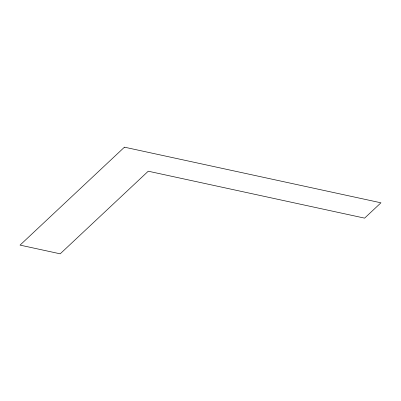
<?xml version="1.0" encoding="UTF-8"?>
<svg xmlns="http://www.w3.org/2000/svg" width="401" height="401" viewBox="0 0 401 401"><rect width="100%" height="100%" fill="white"/><g stroke="black" fill="none" stroke-linecap="round" stroke-linejoin="round"><path stroke-width="0.6" d="M124.455 147.177L20.05 245.116L60.19 253.823L148.26 171.212L364.609 218.134L380.95 202.806L124.455 147.177"/></g></svg>
